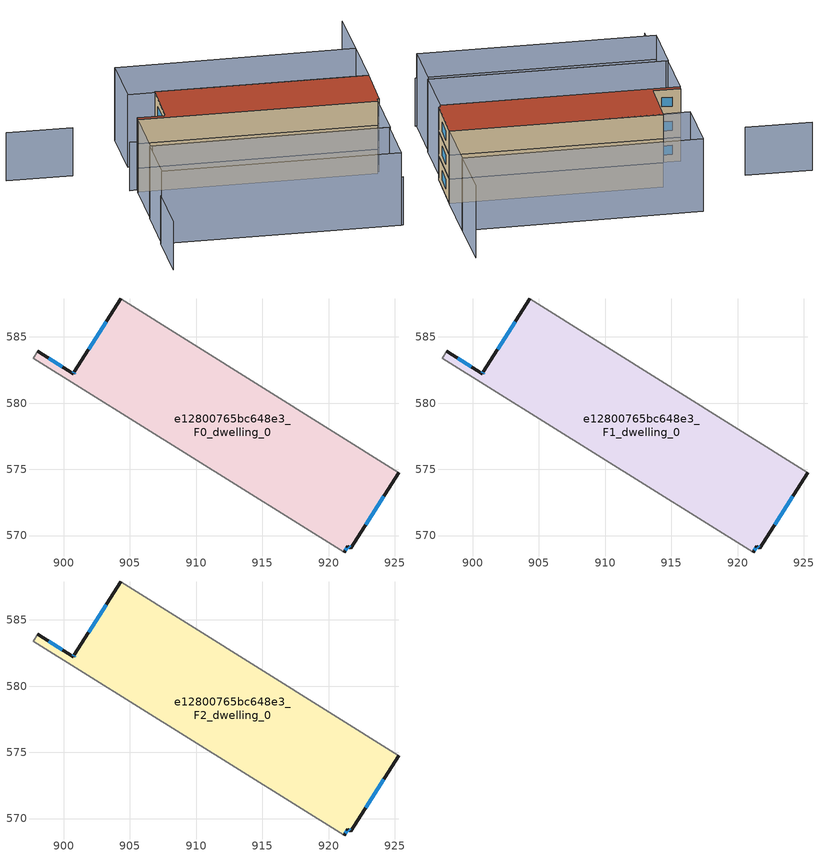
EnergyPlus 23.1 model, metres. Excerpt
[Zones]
e12800765bc648e3_F0_dwelling_0
 floor ground (EU_floor_Construction): 925.3,574.74 921.68,569.05 921.46,569.19 921.19,568.76 897.7,583.4 898.04,583.93 900.72,582.22 900.81,582.36 904.32,587.86 z0
 wall outside (EU_wall_Construction): 921.19,568.76 921.46,569.19 921.68,569.05 925.3,574.74 / 904.32,587.86 900.81,582.36 900.72,582.22 898.04,583.93 z0:3
 wall adiabatic (EU_wall_Construction): 898.04,583.93 897.7,583.4 921.19,568.76 / 925.3,574.74 904.32,587.86 z0:3
 window (EU_Window_Construction): 921.53,569.14 921.61,569.09 / 921.27,568.89 921.37,569.05 / 899.88,582.75 898.87,583.4 / 900.78,582.32 900.75,582.26 / 903.23,586.15 901.9,584.07 / 922.81,570.82 924.17,572.96 z0.93:2.07
e12800765bc648e3_F1_dwelling_0
 floor to e12800765bc648e3_F0_dwelling_0 (EU_floor_Construction): 925.3,574.74 921.67,569.05 921.46,569.19 921.19,568.76 897.7,583.4 898.03,583.93 900.72,582.22 900.81,582.36 904.32,587.86 z3
 wall outside (EU_wall_Construction): 921.19,568.76 921.46,569.19 921.68,569.05 925.3,574.74 / 904.32,587.86 900.81,582.36 900.72,582.22 898.04,583.93 z3:6
 wall adiabatic (EU_wall_Construction): 898.04,583.93 897.7,583.4 921.19,568.76 / 925.3,574.74 904.32,587.86 z3:6
 window (EU_Window_Construction): 921.53,569.14 921.61,569.09 / 921.27,568.89 921.37,569.05 / 899.88,582.75 898.87,583.4 / 900.78,582.32 900.75,582.26 / 903.23,586.15 901.9,584.07 / 922.81,570.82 924.17,572.96 z3.93:5.07
e12800765bc648e3_F2_dwelling_0
 floor to e12800765bc648e3_F1_dwelling_0 (EU_floor_Construction): 925.3,574.74 921.67,569.05 921.46,569.19 921.19,568.76 897.7,583.4 898.03,583.93 900.72,582.22 900.81,582.36 904.32,587.86 z6
 wall outside (EU_wall_Construction): 921.19,568.76 921.46,569.19 921.68,569.05 925.3,574.74 / 904.32,587.86 900.81,582.36 900.72,582.22 898.04,583.93 z6:9
 wall adiabatic (EU_wall_Construction): 898.04,583.93 897.7,583.4 921.19,568.76 / 925.3,574.74 904.32,587.86 z6:9
 window (EU_Window_Construction): 921.53,569.14 921.61,569.09 / 921.27,568.89 921.37,569.05 / 899.88,582.75 898.87,583.4 / 900.78,582.32 900.75,582.26 / 903.23,586.15 901.9,584.07 / 922.81,570.82 924.17,572.96 z6.93:8.07
 roof outside (EU_roof_Construction): 921.68,569.05 925.3,574.74 904.32,587.86 900.81,582.36 900.72,582.22 898.04,583.93 897.7,583.4 921.19,568.76 921.46,569.19 z9
shading: 885.97,564.86 889.84,571.1 / 889.84,571.1 913.61,556.34 / 897.3,584.4 898.04,583.93 / 895.29,591.78 888.79,595.89 z0:6; 933.34,587.83 929.31,581.27 / 929.31,581.27 905.58,595.86 / 893.7,577.17 917.21,562.53 / 917.21,562.53 913.41,556.43 / 913.41,556.43 889.9,571.07 / 889.9,571.07 893.7,577.17 / 897.65,583.42 921.19,568.76 / 921.19,568.76 917.27,562.48 / 917.27,562.48 893.74,577.14 / 893.74,577.14 897.65,583.42 / 905.54,595.88 929.33,581.26 / 929.33,581.26 925.31,574.73 / 925.31,574.73 901.53,589.35 / 901.53,589.35 905.54,595.88 z0:9
[Building]
EU S2 Campaign: North Axis=0; Terrain=City; Solar Distribution=FullExterior
[Site:Location]
Montreal-Trudeau.Intl.AP: Latitude=45.4667; Longitude=-73.75; Time Zone=-5; Elevation=36
[SizingPeriod:WeatherFileDays]
AnnualSizingPeriod: Begin Month=1; Begin Day of Month=1; End Month=12; End Day of Month=31; Day of Week for Start Day=Monday; Use Weather File Daylight Saving Period=No; Use Weather File Rain and Snow Indicators=No
[MATERIAL]
EU_InternalMass_Material: Roughness=MediumRough; Thickness=0.1; Conductivity=1; Density=1800; Specific Heat=900; Thermal Absorptance=0.9; Solar Absorptance=0.7; Visible Absorptance=0.7
[MATERIAL:NOMASS] Roughness=MediumRough; Thermal Absorptance=0.9; Solar Absorptance=0.7; Visible Absorptance=0.7
Name | Thermal Resistance
EU_wall_NoMass; EU_floor_NoMass | 1.36485
EU_roof_NoMass | 2.55992
[WINDOWMATERIAL:SIMPLEGLAZINGSYSTEM]
EU_Window_SimpleGlazing: UFactor=3.92339; Solar Heat Gain Coefficient=0.8; Visible Transmittance=0.8
[CONSTRUCTION]
EU_wall_Construction: EU_wall_NoMass
EU_roof_Construction: EU_roof_NoMass
EU_floor_Construction: EU_floor_NoMass
EU_Window_Construction: EU_Window_SimpleGlazing
EU_InternalMass_Construction: EU_InternalMass_Material
[ZONE] Type=1; Multiplier=1; Ceiling Height=autocalculate; Floor Area=autocalculate; Part of Total Floor Area=Yes
Name | Volume
e12800765bc648e3_F0_dwelling_0 | 545.331
e12800765bc648e3_F1_dwelling_0; e12800765bc648e3_F2_dwelling_0 | 545.333
[INTERNALMASS] Construction=EU_InternalMass_Construction; Surface Area=181.777
Name | Zone or ZoneList
e12800765bc648e3_F0_dwelling_0_EU_InternalMass | e12800765bc648e3_F0_dwelling_0
e12800765bc648e3_F1_dwelling_0_EU_InternalMass | e12800765bc648e3_F1_dwelling_0
e12800765bc648e3_F2_dwelling_0_EU_InternalMass | e12800765bc648e3_F2_dwelling_0
[OTHEREQUIPMENT] Fuel Type=Electricity; Design Level Calculation Method=Watts/Area; Power per Zone Floor Area=1; Fraction Latent=0; Fraction Radiant=0; Fraction Lost=0; Carbon Dioxide Generation Rate=0; EndUse Subcategory=EU_Step8_InternalGains
Name | Zone or ZoneList or Space or SpaceList | Schedule
EU_Step8_InternalGain_e12800765bc648e3_F0_dwelling_0_f000 | e12800765bc648e3_F0_dwelling_0 | EU_Step8_GainSchedule_e12800765bc648e3_F0_dwelling_0_f000
EU_Step8_InternalGain_e12800765bc648e3_F1_dwelling_0_f000 | e12800765bc648e3_F1_dwelling_0 | EU_Step8_GainSchedule_e12800765bc648e3_F1_dwelling_0_f000
EU_Step8_InternalGain_e12800765bc648e3_F2_dwelling_0_f000 | e12800765bc648e3_F2_dwelling_0 | EU_Step8_GainSchedule_e12800765bc648e3_F2_dwelling_0_f000
[ZONEVENTILATION:DESIGNFLOWRATE] Schedule=EU_AlwaysOn; Design Flow Rate Calculation Method=AirChanges/Hour; Air Changes per Hour=0.860309; Ventilation Type=Natural; Fan Pressure Rise=0; Fan Total Efficiency=1; Constant Term Coefficient=1; Temperature Term Coefficient=0; Velocity Term Coefficient=0; Velocity Squared Term Coefficient=0; Minimum Indoor Temperature=-100; Maximum Indoor Temperature=100; Delta Temperature=-100; Minimum Outdoor Temperature=-100; Maximum Outdoor Temperature=100; Maximum Wind Speed=40
Name | Zone or ZoneList or Space or SpaceList
EU_ConstantAir_e12800765bc648e3_F0_dwelling_0 | e12800765bc648e3_F0_dwelling_0
EU_ConstantAir_e12800765bc648e3_F1_dwelling_0 | e12800765bc648e3_F1_dwelling_0
EU_ConstantAir_e12800765bc648e3_F2_dwelling_0 | e12800765bc648e3_F2_dwelling_0
[HVACTEMPLATE:THERMOSTAT] Constant Heating Setpoint=20; Constant Cooling Setpoint=50
EU_HeatOnly_e12800765bc648e3_F0_dwelling_0; EU_HeatOnly_e12800765bc648e3_F1_dwelling_0; EU_HeatOnly_e12800765bc648e3_F2_dwelling_0
[HVACTEMPLATE:ZONE:IDEALLOADSAIRSYSTEM] System Availability Schedule=EU_AlwaysOn; Maximum Heating Supply Air Temperature=50; Minimum Cooling Supply Air Temperature=13; Maximum Heating Supply Air Humidity Ratio=0.0156; Minimum Cooling Supply Air Humidity Ratio=0.0077; Heating Limit=NoLimit; Cooling Limit=NoLimit; Heating Availability Schedule=EU_AlwaysOn; Cooling Availability Schedule=EU_CoolingOff; Dehumidification Control Type=ConstantSensibleHeatRatio; Cooling Sensible Heat Ratio=0.7; Dehumidification Setpoint=60; Humidification Control Type=None; Humidification Setpoint=30; Outdoor Air Method=None; Outdoor Air Flow Rate per Person=0.00944; Outdoor Air Flow Rate per Zone Floor Area=0; Outdoor Air Flow Rate per Zone=0; Demand Controlled Ventilation Type=None; Outdoor Air Economizer Type=NoEconomizer; Heat Recovery Type=None; Sensible Heat Recovery Effectiveness=0.7; Latent Heat Recovery Effectiveness=0.65
Name | Template Thermostat
e12800765bc648e3_F0_dwelling_0 | EU_HeatOnly_e12800765bc648e3_F0_dwelling_0
e12800765bc648e3_F1_dwelling_0 | EU_HeatOnly_e12800765bc648e3_F1_dwelling_0
e12800765bc648e3_F2_dwelling_0 | EU_HeatOnly_e12800765bc648e3_F2_dwelling_0
[SIZING:ZONE] Zone Cooling Design Supply Air Temperature Input Method=SupplyAirTemperature; Zone Cooling Design Supply Air Temperature=13; Zone Heating Design Supply Air Temperature Input Method=SupplyAirTemperature; Zone Heating Design Supply Air Temperature=50; Zone Cooling Design Supply Air Humidity Ratio=0.008; Zone Heating Design Supply Air Humidity Ratio=0.008; Cooling Design Air Flow Method=DesignDay; Cooling Design Air Flow Rate=0; Cooling Minimum Air Flow per Zone Floor Area=0.000762; Cooling Minimum Air Flow=0; Cooling Minimum Air Flow Fraction=0.2; Heating Design Air Flow Method=DesignDay; Heating Design Air Flow Rate=0; Heating Maximum Air Flow per Zone Floor Area=0.002032; Heating Maximum Air Flow=0.141576; Heating Maximum Air Flow Fraction=0.3; Account for Dedicated Outdoor Air System=No; Dedicated Outdoor Air System Control Strategy=NeutralSupplyAir; Dedicated Outdoor Air Low Setpoint Temperature for Design=autosize; Dedicated Outdoor Air High Setpoint Temperature for Design=autosize; Zone Load Sizing Method=Sensible Load Only No Latent Load; Zone Latent Cooling Design Supply Air Humidity Ratio Input Method=HumidityRatioDifference; Zone Cooling Design Supply Air Humidity Ratio Difference=0.005; Zone Latent Heating Design Supply Air Humidity Ratio Input Method=HumidityRatioDifference; Zone Humidification Design Supply Air Humidity Ratio Difference=0.005
e12800765bc648e3_F0_dwelling_0; e12800765bc648e3_F1_dwelling_0; e12800765bc648e3_F2_dwelling_0
[SCHEDULE:CONSTANT]
Name | Hourly Value
EU_AlwaysOn | 1
EU_CoolingOff | 0
[SCHEDULE:FILE] Column Number=1; Rows to Skip at Top=0; Number of Hours of Data=8760; Column Separator=Comma; Interpolate to Timestep=No; Minutes per Item=60; Adjust Schedule for Daylight Savings=Yes
Name | File
EU_Step8_GainSchedule_e12800765bc648e3_F0_dwelling_0_f000 | ../../schedules/e12800765bc648e3/e12800765bc648e3_F0_dwelling_0_f000_gain.csv
EU_Step8_GainSchedule_e12800765bc648e3_F1_dwelling_0_f000 | ../../schedules/e12800765bc648e3/e12800765bc648e3_F1_dwelling_0_f000_gain.csv
EU_Step8_GainSchedule_e12800765bc648e3_F2_dwelling_0_f000 | ../../schedules/e12800765bc648e3/e12800765bc648e3_F2_dwelling_0_f000_gain.csv
